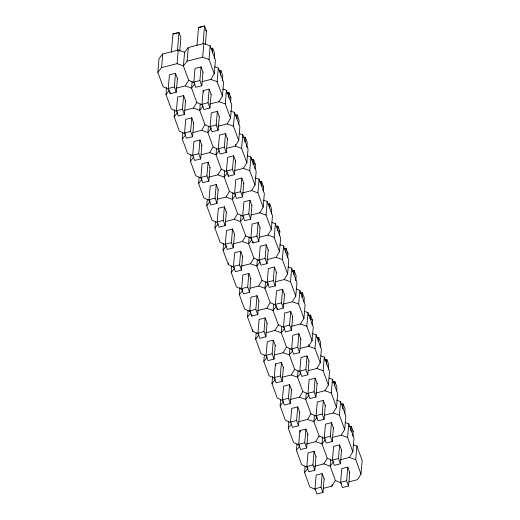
<?xml version="1.0" encoding="UTF-8"?>
<svg xmlns="http://www.w3.org/2000/svg" width="520" height="520" viewBox="0 0 520 520"><rect width="100%" height="100%" fill="white"/><g stroke="black" fill="none" stroke-linecap="round" stroke-linejoin="round"><path stroke-width="0.78" d="M168.415 89.193L163.105 86.71L157.84 72.352L159.01 58.727L162.76 53.95L178.263 50.031L184.581 52.26L188.331 47.489L203.84 43.57L210.158 45.799L215.423 60.151L214.253 73.782L210.821 79.43L202.293 81.588M157.84 72.352L161.59 67.581L162.76 53.95M177.229 111.742L171.256 108.947L165.99 94.588L166.608 87.373M177.405 78.598L176.234 92.228L170.19 93.756L168.266 88.504L169.436 74.874L175.474 73.346L177.469 78.787M171.359 52.429L172.939 33.995L178.984 32.468L180.908 37.72L179.738 51.343M170.19 93.756L170.333 92.151M176.234 92.228L174.311 86.977L175.474 73.346M177.398 50.902L178.984 32.468L177.444 32.922M161.59 67.581L177.093 63.661L178.263 50.031M185.38 133.978L179.406 131.183L174.142 116.825L174.759 109.609M185.556 100.835L184.386 114.465L178.347 115.992L176.417 110.741L177.587 97.11L183.631 95.583L185.62 101.017M184.581 52.26L183.417 65.891L188.675 80.243L193.986 82.732M184.386 114.465L182.462 109.213L183.631 95.583M177.093 63.661L183.417 65.891L187.167 61.113L188.331 47.489M192.868 155.903L187.558 153.419L182.292 139.061L182.845 132.645M193.707 123.071L192.536 136.702L186.498 138.229L184.574 132.97L185.738 119.347L191.783 117.819L193.772 123.253M192.114 81.712L191.568 88.127L196.827 102.479L202.806 105.274M202.975 72.137L201.812 85.761L195.767 87.288L193.843 82.037L195.013 68.413L201.052 66.885L203.047 72.319M197.002 45.162L198.517 27.528L204.555 26L206.486 31.252L205.381 44.077M192.536 136.702L190.613 131.45L191.783 117.819M201.689 178.451L195.708 175.656L190.45 161.298L190.996 154.882M201.858 145.308L200.688 158.938L194.649 160.459L192.725 155.207L193.889 141.583L199.933 140.055L201.929 145.49M201.812 85.761L199.881 80.509L201.052 66.885M203.047 43.634L204.555 26L203.021 26.455M187.167 61.113L202.67 57.194L203.84 43.57M200.265 103.948L199.719 110.357L204.984 124.716L210.958 127.51M211.133 94.374L209.963 107.998L203.918 109.525L201.994 104.273L203.164 90.642L209.203 89.115L211.198 94.556M200.688 158.938L198.764 153.68L199.933 140.055M214.253 73.782L208.988 59.423L210.158 45.799M209.839 200.681L203.866 197.893L198.601 183.534L199.147 177.119M210.008 167.544L208.845 181.168L202.8 182.696L200.876 177.444L202.046 163.82L208.084 162.292L210.08 167.726M209.963 107.998L208.039 102.745L209.203 89.115M212.368 52.247L212.706 48.236L211.198 48.62M208.422 126.184L207.87 132.594L213.135 146.952L219.108 149.747M214.221 58.298L214.636 53.489L212.706 48.236L211.172 48.691M219.284 116.603L218.114 130.234L212.076 131.762L210.145 126.51L211.315 112.879L217.353 111.352L219.349 116.792M208.845 181.168L206.915 175.916L208.084 162.292M209.671 104.02L218.978 101.666L222.404 96.018L217.139 81.659L218.309 68.029L214.799 66.794M217.328 222.612L212.017 220.129L206.752 205.77L207.305 199.355M218.166 189.781L216.996 203.405L210.951 204.932L209.027 199.68L210.197 186.056L216.236 184.529L218.231 189.963M218.114 130.234L216.19 124.982L217.353 111.352M220.447 75.283L220.864 70.473L219.349 70.857M216.573 148.421L216.021 154.83L221.286 169.189L227.26 171.983M222.372 80.535L222.787 75.725L220.864 70.473L219.323 70.928M222.404 96.018L223.574 82.388L218.309 68.029M227.435 138.84L226.265 152.47L220.227 153.998L218.296 148.746L219.466 135.115L225.511 133.588L227.5 139.029M216.996 203.405L215.072 198.153L216.236 184.529M217.822 126.256L227.13 123.903L230.555 118.255L225.297 103.896L226.46 90.266L222.95 89.031M226.142 245.154L220.168 242.359L214.903 228.007L215.456 221.592M226.317 212.017L225.147 225.641L219.108 227.169L217.178 221.917L218.348 208.292L224.386 206.765L226.382 212.199M226.265 152.47L224.341 147.219L225.511 133.588M228.599 97.52L229.014 92.71L226.746 93.281M224.725 170.658L224.172 177.067L229.437 191.425L235.417 194.22M230.594 101.966L230.939 97.962L229.014 92.71L227.481 93.165M230.555 118.255L231.725 104.624L226.46 90.266M235.586 161.077L234.416 174.707L228.378 176.234L226.453 170.983L227.617 157.352L233.662 155.825L235.651 161.265M225.147 225.641L223.223 220.389L224.386 206.765M228.378 176.234L228.514 174.629M226.753 148.291L235.281 146.14L238.713 140.491L233.447 126.133L234.618 112.502L230.399 111.02M234.292 267.391L228.319 264.596L223.054 250.244L223.607 243.828M234.468 234.254L233.298 247.878L227.26 249.405L225.329 244.153L226.499 230.522L232.544 229.002L234.533 234.436M234.416 174.707L232.492 169.455L233.662 155.825M236.821 118.95L237.166 114.946L235.658 115.323M235.417 144.534L235.281 146.14L241.599 148.369L246.864 162.721L243.431 168.376L234.13 170.722M232.875 192.888L232.33 199.303L237.588 213.661L243.568 216.457M238.745 124.202L239.089 120.198L237.166 114.946L235.631 115.401M238.713 140.491L239.876 126.861L234.618 112.502M228.319 264.596L228.456 262.997M243.737 183.313L242.573 196.944L236.529 198.471L234.605 193.219L235.775 179.589L241.813 178.061L243.808 183.495M233.298 247.878L231.374 242.625L232.544 229.002M241.599 148.369L242.769 134.738L239.258 133.504M242.45 289.627L236.47 286.832L231.212 272.474L231.758 266.065M242.619 256.49L241.449 270.114L235.411 271.642L233.487 266.389L234.65 252.759L240.695 251.232L242.691 256.672M242.573 196.944L240.643 191.692L241.813 178.061M244.907 141.986L245.317 137.183L243.808 137.56M241.026 215.124L240.481 221.54L245.745 235.898L251.719 238.693M246.831 147.245L247.24 142.435L245.317 137.183L243.783 137.638M246.864 162.721L248.034 149.097L242.769 134.738M251.888 205.55L250.725 219.18L244.68 220.708L242.756 215.449L243.925 201.825L249.964 200.297L251.96 205.732M241.449 270.114L239.525 264.862L240.695 251.232M242.281 192.959L251.583 190.613L255.014 184.958L249.75 170.606L250.919 156.975L247.41 155.74M250.601 311.864L244.628 309.069L239.363 294.71L239.98 287.495M250.77 278.72L249.607 292.351L243.561 293.878L241.638 288.626L242.808 274.995L248.846 273.468L250.842 278.909M250.725 219.18L248.794 213.922L249.964 200.297M253.058 164.222L253.468 159.412L251.206 159.991M249.249 236.561L248.631 243.776L253.897 258.135L259.87 260.93M255.054 168.675L255.398 164.665L253.468 159.412L251.933 159.874M255.014 184.958L256.185 171.333L250.919 156.975M260.046 227.786L258.875 241.41L252.831 242.938L250.906 237.686L252.077 224.061L258.115 222.534L260.111 227.968M249.607 292.351L247.676 287.099L248.846 273.468M252.831 242.938L252.974 241.339M251.206 215L259.74 212.843L263.166 207.194L257.901 192.836L259.07 179.212L255.561 177.97M258.752 334.1L252.779 331.305L247.514 316.947L248.06 310.538M258.928 300.957L257.757 314.587L251.713 316.115L249.789 310.863L250.958 297.232L256.997 295.704L258.993 301.145M258.875 241.41L256.952 236.158L258.115 222.534M261.281 185.66L261.625 181.649L260.111 182.033M251.713 316.115L251.849 314.509M257.335 259.597L256.783 266.012L262.048 280.371L268.021 283.159M263.204 190.911L263.549 186.901L261.625 181.649L260.084 182.104M263.166 207.194L264.336 193.57L259.07 179.212M252.779 331.305L252.915 329.7M268.197 250.023L267.026 263.647L260.988 265.174L259.058 259.922L260.228 246.298L266.272 244.77L268.262 250.205M257.757 314.587L255.833 309.335L256.997 295.704M259.363 237.237L267.891 235.079L271.317 229.431L266.058 215.072L267.221 201.448L263.712 200.207M266.903 356.337L260.93 353.541L255.665 339.183L256.217 332.774M267.079 323.193L265.909 336.824L259.87 338.351L257.94 333.099L259.11 319.469L265.148 317.941L267.144 323.375M267.026 263.647L265.103 258.394L266.272 244.77M269.432 207.896L269.776 203.886L268.262 204.269M265.486 281.834L264.933 288.249L270.199 302.601L276.178 305.396M271.291 213.947L271.7 209.138L269.776 203.886L268.242 204.341M271.317 229.431L272.486 215.806L267.221 201.448M276.347 272.259L275.178 285.883L269.139 287.411L267.215 282.159L268.378 268.534L274.423 267.007L276.413 272.441M265.909 336.824L263.985 331.572L265.148 317.941M266.74 259.668L276.042 257.315L279.474 251.667L274.209 237.308L275.373 223.685L271.863 222.443M275.054 378.573L269.081 375.778L263.815 361.419L264.368 355.004M275.23 345.429L274.06 359.06L268.021 360.588L266.091 355.335L267.261 341.705L273.306 340.178L275.294 345.612M275.178 285.883L273.253 280.631L274.423 267.007M277.517 230.932L277.927 226.122L276.419 226.506M273.637 304.07L273.091 310.486L278.35 324.838L284.329 327.632M279.507 235.385L279.851 231.374L277.927 226.122M279.474 251.667L280.637 238.036L275.373 223.685M284.499 294.495L283.329 308.12L277.29 309.647L275.366 304.395L276.536 290.771L282.575 289.244L284.57 294.678M274.06 359.06L272.136 353.808L273.306 340.178M277.29 309.647L277.427 308.042M275.665 281.71L284.193 279.552L287.625 273.904L282.36 259.545L283.53 245.921L280.02 244.68M283.212 400.81L277.231 398.015L271.967 383.656L272.591 376.441M283.381 367.666L282.211 381.297L276.172 382.818L274.248 377.566L275.411 363.942L281.457 362.414L283.445 367.848M283.329 308.12L281.405 302.868L282.575 289.244M285.733 252.369L286.078 248.358L283.816 248.931M281.788 326.307L281.242 332.722L286.507 347.074L292.481 349.869M287.664 257.621L288.002 253.611L286.078 248.358L284.544 248.814M287.625 273.904L288.788 260.273L283.53 245.921M292.65 316.732L291.486 330.356L285.441 331.883L283.517 326.632L284.687 313.001L290.726 311.474L292.721 316.914M282.211 381.297L280.286 376.038L281.457 362.414M283.043 304.142L292.344 301.788L295.776 296.14L290.511 281.781L291.681 268.158L288.171 266.916M290.7 422.734L285.382 420.251L280.124 405.893L280.67 399.477M291.531 389.903L290.368 403.526L284.323 405.054L282.399 399.802L283.569 386.178L289.608 384.651L291.603 390.084M291.486 330.356L289.556 325.104L290.726 311.474M293.891 274.606L294.229 270.595L292.721 270.978M289.945 348.543L289.393 354.952L294.658 369.31L299.969 371.793M295.744 280.657L296.159 275.847L294.229 270.595L292.695 271.05M295.776 296.14L296.946 282.51L291.681 268.158M300.807 338.962L299.637 352.593L293.592 354.12L291.668 348.868L292.838 335.238L298.877 333.71L300.872 339.151M290.368 403.526L288.438 398.275L289.608 384.651M291.194 326.378L300.495 324.025L303.927 318.377L298.662 304.018L299.832 290.387L296.322 289.153M299.514 445.276L293.54 442.488L288.275 428.129L288.821 421.714M299.683 412.139L298.519 425.763L292.474 427.291L290.55 422.038L291.72 408.415L297.758 406.887L299.754 412.321M299.637 352.593L297.713 347.341L298.877 333.71M301.971 297.642L302.387 292.832L300.118 293.404M298.096 370.779L297.544 377.188L302.809 391.547L308.783 394.342M303.966 302.094L304.311 298.084L302.387 292.832L300.846 293.286M303.927 318.377L305.097 304.746L299.832 290.387M308.958 361.199L307.788 374.829L301.75 376.356L299.819 371.104L300.989 357.474L307.034 355.947L309.023 361.387M298.519 425.763L296.589 420.511L297.758 406.887M300.125 348.419L308.653 346.262L312.078 340.613L306.82 326.255L307.983 312.624L304.473 311.389M307.664 467.512L301.691 464.718L296.426 450.365L296.978 443.95M307.84 434.375L306.67 448L300.625 449.527L298.701 444.275L299.871 430.651L305.909 429.124L307.905 434.558M307.788 374.829L305.864 369.577L307.034 355.947M310.193 319.072L310.538 315.068L308.269 315.64M308.789 344.656L308.653 346.262L314.971 348.491L320.236 362.85L316.803 368.498L308.276 370.65M306.248 393.016L305.695 399.425L310.96 413.784L316.933 416.579M312.052 325.13L312.462 320.32L310.538 315.068L309.003 315.523M312.078 340.613L313.248 326.983L307.983 312.624M317.109 383.435L315.939 397.066L309.901 398.593L307.976 393.341L309.14 379.71L315.185 378.183L317.174 383.624M306.67 448L304.746 442.748L305.909 429.124M314.971 348.491L316.134 334.861L311.922 333.379M315.815 489.749L309.842 486.954L304.577 472.602L305.13 466.187M315.991 456.612L314.821 470.236L308.783 471.763L306.852 466.512L308.022 452.881L314.067 451.36L316.056 456.794M315.939 397.066L314.015 391.813L315.185 378.183M318.344 341.309L318.689 337.304L317.181 337.682M314.399 415.253L313.853 421.662L319.111 436.02L325.091 438.815M320.203 347.366L320.613 342.557L318.689 337.304L317.155 337.76M320.236 362.85L321.399 349.219L316.134 334.861M325.26 405.672L324.09 419.302L318.052 420.829L316.127 415.578L317.291 401.947L323.336 400.419L325.332 405.853M314.821 470.236L312.897 464.984L314.067 451.36M315.653 393.081L324.954 390.735L328.387 385.079L323.122 370.728L324.292 357.097L320.781 355.862M324.142 478.849L322.972 492.473L316.933 494L315.01 488.748L316.173 475.118L322.218 473.59L324.207 479.031M324.09 419.302L322.166 414.05L323.336 400.419M326.43 364.344L326.839 359.541L324.578 360.113M322.621 436.683L322.003 443.898L327.269 458.257L333.242 461.051M328.354 369.603L328.764 364.793L326.839 359.541L325.306 359.996M328.387 385.079L329.55 371.456L324.292 357.097M333.411 427.908L332.248 441.538L326.203 443.066L324.279 437.808L325.449 424.184L331.487 422.656L333.482 428.09M322.972 492.473L321.048 487.221L322.218 473.59M324.578 415.123L333.106 412.971L336.538 407.316L331.272 392.964L332.442 379.334L328.933 378.099M332.248 441.538L330.317 436.287L331.487 422.656M334.646 385.781L334.99 381.771L332.728 382.35M330.707 459.719L330.155 466.135L335.419 480.493L341.393 483.288M336.576 391.034L336.921 387.029L334.99 381.771L333.457 382.232M336.538 407.316L337.707 393.692L332.442 379.334M341.569 450.144L340.399 463.769L334.353 465.296L332.43 460.044L333.6 446.42L339.638 444.893L341.634 450.326M323.459 488.3L331.988 486.142L332.124 484.536M332.728 437.359L341.257 435.201L344.688 429.553L339.424 415.194L340.594 401.57L336.382 400.082M340.399 463.769L338.475 458.517L339.638 444.893M342.732 408.818L343.148 404.007L341.634 404.391M344.728 413.27L345.072 409.26L343.148 404.007L341.607 404.463M344.688 429.553L345.859 415.928L340.594 401.57M349.719 472.381L348.55 486.005L342.511 487.532L340.581 482.281L341.75 468.656L347.796 467.129L349.785 472.563M340.106 459.791L349.414 457.438L352.84 451.789L347.575 437.431L348.745 423.807L345.235 422.565M348.55 486.005L346.625 480.753L347.796 467.129M350.883 431.054L351.299 426.244L349.785 426.628M352.813 436.306L353.223 431.496L351.299 426.244L349.765 426.699M352.84 451.789L354.01 438.165L348.745 423.807M349.037 481.832L357.565 479.674L360.99 474.026L355.732 459.667L356.896 446.043L353.385 444.801M360.99 474.026L362.161 460.401L356.896 446.043M175.942 88.244L185.25 85.898L188.675 80.243M184.093 110.481L193.401 108.134L196.827 102.479M193.024 132.522L201.552 130.364L204.984 124.716M201.175 154.758L209.703 152.601L213.135 146.952M208.553 177.19L217.854 174.837L221.286 169.189M217.483 199.232L226.011 197.073L229.437 191.425M225.635 221.468L234.162 219.31L237.588 213.661M233.012 243.9L242.314 241.547L245.745 235.898M241.163 266.136L250.464 263.783L253.897 258.135M250.088 288.171L258.615 286.019L262.048 280.371M257.465 310.609L266.773 308.256L270.199 302.601M265.616 332.839L274.924 330.493L278.35 324.838M274.547 354.881L283.075 352.723L286.507 347.074M281.925 377.312L291.226 374.959L294.658 369.31M290.075 399.549L299.377 397.196L302.809 391.547M299 421.59L307.534 419.432L310.96 413.784M306.377 444.022L315.686 441.668L319.111 436.02M314.535 466.258L323.837 463.905L327.269 458.257M331.988 486.142L335.419 480.493M165.99 94.588L169.273 90.415M194.85 83.948L191.568 88.127L185.25 85.898M174.142 116.825L177.424 112.645M203.002 106.184L199.719 110.357L193.401 108.134M182.292 139.061L185.575 134.881M211.153 128.421L207.87 132.594L201.552 130.364M190.45 161.298L193.726 157.118M219.303 150.657L216.021 154.83L209.703 152.601M198.601 183.534L201.883 179.355M227.455 172.887L224.172 177.067L217.854 174.837M206.752 205.77L210.035 201.591M235.612 195.124L232.33 199.303L226.011 197.073M214.903 228.007L218.186 223.828M243.763 217.36L240.481 221.54L234.162 219.31M223.054 250.244L226.337 246.064M251.914 239.597L248.631 243.776L242.314 241.547M231.212 272.474L234.488 268.3M260.065 261.833L256.783 266.012L250.464 263.783M239.363 294.71L242.645 290.537M268.216 284.07L264.933 288.249L258.615 286.019M247.514 316.947L250.796 312.774M276.374 306.306L273.091 310.486L266.773 308.256M255.665 339.183L258.947 335.004M284.525 328.543L281.242 332.722L274.924 330.493M263.815 361.419L267.098 357.24M292.675 350.779L289.393 354.952L283.075 352.723M271.967 383.656L275.249 379.476M300.827 373.016L297.544 377.188L291.226 374.959M280.124 405.893L283.406 401.713M308.978 395.246L305.695 399.425L299.377 397.196M288.275 428.129L291.558 423.95M317.128 417.482L313.853 421.662L307.534 419.432M296.426 450.365L299.709 446.186M325.286 439.719L322.003 443.898L315.686 441.668M304.577 472.602L307.86 468.423M333.437 461.955L330.155 466.135L323.837 463.905M168.266 88.504L174.311 86.977M193.843 82.037L199.881 80.509M176.417 110.741L182.462 109.213M201.994 104.273L208.039 102.745M184.574 132.97L190.613 131.45M210.145 126.51L216.19 124.982M192.725 155.207L198.764 153.68M218.296 148.746L224.341 147.219M200.876 177.444L206.915 175.916M226.453 170.983L232.492 169.455M209.027 199.68L215.072 198.153M234.605 193.219L240.643 191.692M217.178 221.917L223.223 220.389M242.756 215.449L248.794 213.922M225.329 244.153L231.374 242.625M250.906 237.686L256.952 236.158M233.487 266.389L239.525 264.862M259.058 259.922L265.103 258.394M241.638 288.626L247.676 287.099M267.215 282.159L273.253 280.631M249.789 310.863L255.833 309.335M275.366 304.395L281.405 302.868M257.94 333.099L263.985 331.572M283.517 326.632L289.556 325.104M266.091 355.335L272.136 353.808M291.668 348.868L297.713 347.341M274.248 377.566L280.286 376.038M299.819 371.104L305.864 369.577M282.399 399.802L288.438 398.275M307.976 393.341L314.015 391.813M290.55 422.038L296.589 420.511M316.127 415.578L322.166 414.05M298.701 444.275L304.746 442.748M324.279 437.808L330.317 436.287M306.852 466.512L312.897 464.984M332.43 460.044L338.475 458.517M315.01 488.748L321.048 487.221M340.581 482.281L346.625 480.753M198.517 27.528L202.098 26.689M172.939 33.995L176.52 33.157M202.67 57.194L208.988 59.423M210.821 79.43L217.139 81.659M218.978 101.666L225.297 103.896M227.13 123.903L233.447 126.133M243.431 168.376L249.75 170.606M251.583 190.613L257.901 192.836M259.74 212.843L266.058 215.072M267.891 235.079L274.209 237.308M276.042 257.315L282.36 259.545M284.193 279.552L290.511 281.781M292.344 301.788L298.662 304.018M300.495 324.025L306.82 326.255M316.803 368.498L323.122 370.728M324.954 390.735L331.272 392.964M333.106 412.971L339.424 415.194M341.257 435.201L347.575 437.431M349.414 457.438L355.732 459.667M205.576 30.114L206.486 31.252M230.035 96.817L230.939 97.962M254.494 163.527L255.398 164.665M262.646 185.764L263.549 186.901M278.947 230.237L279.851 231.374M287.099 252.473L288.002 253.611M311.558 319.176L312.462 320.32M352.32 430.359L353.223 431.496M203.164 90.642L203.71 92.144M275.411 363.942L275.964 365.443M299.871 430.651L300.423 432.146"/></g></svg>
